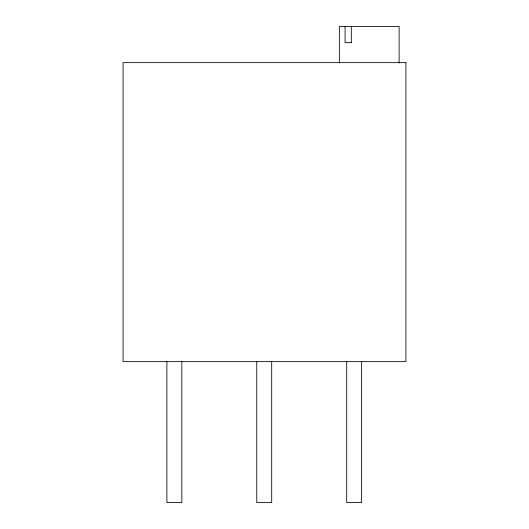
<?xml version="1.0" encoding="UTF-8"?>
<svg xmlns="http://www.w3.org/2000/svg" width="529" height="529" viewBox="0 0 529 529"><rect width="100%" height="100%" fill="white"/><g stroke="black" fill="none" stroke-linecap="round" stroke-linejoin="round"><path stroke-width="0.79" d="M339.367 62.991L339.367 26.45L399.124 26.45L399.124 62.991M351.633 42.631L345.087 42.631L345.087 26.45M361.638 361.644L361.638 502.55L346.7 502.55L346.7 361.644M351.316 26.45L351.316 42.631M271.701 361.644L271.701 502.55L256.757 502.55L256.757 361.644M181.844 361.644L181.844 502.55L166.9 502.55L166.9 361.644M405.922 62.647L123.078 62.647L123.078 361.644L405.922 361.644L405.922 62.647"/></g></svg>
